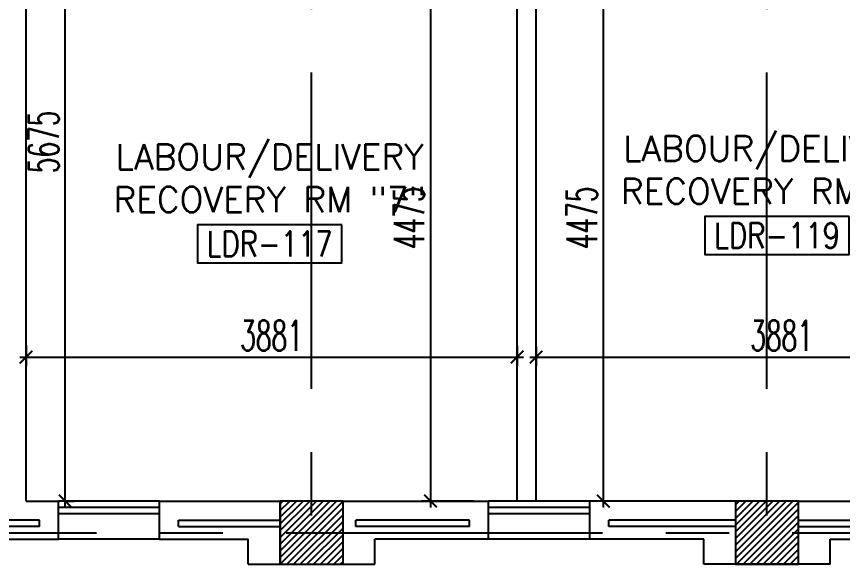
# Model space of a CAD drawing. Extents: x 275967.8 to 276060, y 57291.9 to 57371.4.
# Drawn here: x 275990.4 to 275996.93, y 57298.49 to 57302.84 of the extents above; entities that cross this region are included whole.
import ezdxf
from ezdxf.enums import TextEntityAlignment as Align

# ---------------------------------------------------------------- set-up
doc = ezdxf.new("R2010")
doc.units = 0
doc.header["$MEASUREMENT"] = 0
doc.header["$PDMODE"] = 34
doc.linetypes.add('CENTERX2', pattern=[4, 2.5, -0.5, 0.5, -0.5])
doc.layers.get('0').update_dxf_attribs({"linetype": 'CONTINUOUS'})
doc.layers.get('DEFPOINTS').update_dxf_attribs({"linetype": 'CONTINUOUS'})
for name, color, linetype in [('AXES', 11, 'CENTERX2'), ('COL', 5, 'CONTINUOUS'), ('DIM', 4, 'CONTINUOUS'), ('HAT', 8, 'CONTINUOUS'), ('INSUL', 4, 'CONTINUOUS'), ('RM-BOX', 4, 'CONTINUOUS'), ('RM-NAME', 2, 'CONTINUOUS'), ('RM-NO', 2, 'CONTINUOUS'), ('WALL', 2, 'CONTINUOUS'), ('WIN', 3, 'CONTINUOUS')]:
    doc.layers.add(name, color=color, linetype=linetype)
doc.styles.add('ROMANS', font='ROMANS.shx', dxfattribs={"width": 0.6})
doc.dimstyles.new('STANDARD in', dxfattribs={"dimtxt": 0.24, "dimasz": 0.1, "dimexe": 0.07, "dimexo": 0.05, "dimgap": 0.05, "dimtad": 1, "dimdec": 0, "dimlfac": 1000, "dimzin": 0, "dimdsep": 46, "dimtxsty": 'ROMANS', "dimblk": 'ARCHTICK', "dimcen": 0.05, "dimdle": 0.05, "dimclrd": 4, "dimclre": 4, "dimclrt": 2, "dimadec": 0, "dimazin": 0, "dimtfac": 1, "dimtdec": 0, "dimtmove": 2, "dimatfit": 3, "dimfxl": 0, "dimtolj": 1, "dimtzin": 0, "dimarcsym": 0})

# ---------------------------------------------------------------- blocks, each defined once
blk = doc.blocks.new('*X94')
at = {"color": 0}
for p, q in [((42139.2, 118294.6), (42594.3, 118749.7)), ((42139.2, 118347.7), (42541.3, 118749.7)), ((42139.2, 118400.7), (42488.3, 118749.7)), ((42139.2, 118453.7), (42435.2, 118749.7)), ((42139.2, 118506.8), (42382.2, 118749.7)), ((42139.2, 118559.8), (42329.2, 118749.7)), ((42139.2, 118612.8), (42276.1, 118749.7)), ((42139.2, 118665.9), (42223.1, 118749.7)), ((42139.2, 118718.9), (42170.1, 118749.7)), ((42147.4, 118249.7), (42639.2, 118741.6)), ((42200.4, 118249.7), (42639.2, 118688.6)), ((42253.4, 118249.7), (42639.2, 118635.5)), ((42306.5, 118249.7), (42639.2, 118582.5)), ((42359.5, 118249.7), (42639.2, 118529.5)), ((42412.5, 118249.7), (42639.2, 118476.4)), ((42465.6, 118249.7), (42639.2, 118423.4)), ((42518.6, 118249.7), (42639.2, 118370.4)), ((42571.6, 118249.7), (42639.2, 118317.3)), ((42624.7, 118249.7), (42639.2, 118264.3))]:
    blk.add_line(p, q, dxfattribs=at)
blk = doc.blocks.new('*X93')
at = {"color": 0}
for p, q in [((38539.2, 118300.9), (38988.1, 118749.7)), ((38539.2, 118353.9), (38935.1, 118749.7)), ((38539.2, 118406.9), (38882, 118749.7)), ((38539.2, 118460), (38829, 118749.7)), ((38539.2, 118513), (38776, 118749.7)), ((38539.2, 118566), (38722.9, 118749.7)), ((38539.2, 118619.1), (38669.9, 118749.7)), ((38539.2, 118672.1), (38616.9, 118749.7)), ((38539.2, 118725.1), (38563.8, 118749.7)), ((38541.1, 118249.7), (39039.2, 118747.8)), ((38594.2, 118249.7), (39039.2, 118694.8)), ((38647.2, 118249.7), (39039.2, 118641.8)), ((38700.2, 118249.7), (39039.2, 118588.7)), ((38753.3, 118249.7), (39039.2, 118535.7)), ((38806.3, 118249.7), (39039.2, 118482.7)), ((38859.3, 118249.7), (39039.2, 118429.6)), ((38912.4, 118249.7), (39039.2, 118376.6)), ((38965.4, 118249.7), (39039.2, 118323.6)), ((39018.4, 118249.7), (39039.2, 118270.5))]:
    blk.add_line(p, q, dxfattribs=at)
blk = doc.blocks.new('COL50')
at = {"layer": 'COL'}
blk.add_lwpolyline([(-250, 250), (-250, -250), (250, -250), (250, 250)], close=True, dxfattribs=at)
blk = doc.blocks.new('RM1')
at = {"layer": 'RM-BOX'}
blk.add_lwpolyline([(569.9, -200), (-569.9, -200), (-569.9, -500), (569.9, -500)], close=True, dxfattribs=at)
at = {"layer": 'RM-NAME', "style": 'ROMANS'}
for tag, p in [('ROOMNAME1', (0, 323.8)), ('ROOMNAME2', (0, 0))]:
    blk.add_attdef(tag, text='', height=200, dxfattribs=at).set_placement(p, align=Align.MIDDLE)
at = {"layer": 'RM-NO', "style": 'ROMANS', "width": 0.8}
blk.add_attdef('ROOMNO', text='', height=200, dxfattribs=at).set_placement((0, -350), align=Align.MIDDLE)
blk = doc.blocks.new('_ARCHTICK')
at = {"color": 0, "linetype": 'ByBlock', "const_width": 0.15}
blk.add_lwpolyline([(-0.5, -0.5), (0.5, 0.5)], dxfattribs=at)
blk = doc.blocks.new('*D373')
at = {"layer": 'DEFPOINTS', "color": 0, "linetype": 'ByBlock', "ltscale": 0.3}
for p in [(275990.4792, 57300.2929), (275994.3605, 57300.2929), (275994.3605, 57300.1505)]:
    blk.add_point(p, dxfattribs=at)
at = {"layer": 'DIM', "color": 4, "linetype": 'ByBlock', "lineweight": -2, "ltscale": 0.3}
for p, q in [((275990.4792, 57300.2429), (275990.4792, 57300.0805)), ((275994.3605, 57300.2429), (275994.3605, 57300.0805)), ((275990.4292, 57300.1505), (275994.4105, 57300.1505))]:
    blk.add_line(p, q, dxfattribs=at)
at = {"layer": 'DIM', "color": 4, "linetype": 'ByBlock', "lineweight": -2, "ltscale": 0.3, "xscale": 0.1, "yscale": 0.1, "zscale": 0.1, "rotation": 180}
blk.add_blockref('_ARCHTICK', (275990.4792, 57300.1505), dxfattribs=at)
at = {"layer": 'DIM', "color": 4, "linetype": 'ByBlock', "lineweight": -2, "ltscale": 0.3, "xscale": 0.1, "yscale": 0.1, "zscale": 0.1}
blk.add_blockref('_ARCHTICK', (275994.3605, 57300.1505), dxfattribs=at)
at = {"layer": 'DIM', "color": 2, "linetype": 'ByBlock', "ltscale": 0.3, "insert": (275992.4199, 57300.3205), "char_height": 0.24, "attachment_point": 5, "style": 'ROMANS'}
blk.add_mtext('\\A1;3881', dxfattribs=at)
blk = doc.blocks.new('*D372')
at = {"layer": 'DEFPOINTS', "color": 0, "linetype": 'ByBlock', "ltscale": 0.3}
for p in [(275994.5105, 57300.2809), (275998.3917, 57300.2809), (275998.3917, 57300.1505)]:
    blk.add_point(p, dxfattribs=at)
at = {"layer": 'DIM', "color": 4, "linetype": 'ByBlock', "lineweight": -2, "ltscale": 0.3}
for p, q in [((275994.5105, 57300.2309), (275994.5105, 57300.0805)), ((275998.3917, 57300.2309), (275998.3917, 57300.0805)), ((275994.4605, 57300.1505), (275998.4417, 57300.1505))]:
    blk.add_line(p, q, dxfattribs=at)
at = {"layer": 'DIM', "color": 4, "linetype": 'ByBlock', "lineweight": -2, "ltscale": 0.3, "xscale": 0.1, "yscale": 0.1, "zscale": 0.1, "rotation": 180}
blk.add_blockref('_ARCHTICK', (275994.5105, 57300.1505), dxfattribs=at)
at = {"layer": 'DIM', "color": 4, "linetype": 'ByBlock', "lineweight": -2, "ltscale": 0.3, "xscale": 0.1, "yscale": 0.1, "zscale": 0.1}
blk.add_blockref('_ARCHTICK', (275998.3917, 57300.1505), dxfattribs=at)
at = {"layer": 'DIM', "color": 2, "linetype": 'ByBlock', "ltscale": 0.3, "insert": (275996.4511, 57300.3205), "char_height": 0.24, "attachment_point": 5, "style": 'ROMANS'}
blk.add_mtext('\\A1;3881', dxfattribs=at)
blk = doc.blocks.new('*D368')
at = {"layer": 'DEFPOINTS', "color": 0, "linetype": 'ByBlock', "ltscale": 0.3}
for p in [(275990.7699, 57304.6879), (275990.789, 57304.6879), (275990.7355, 57299.0129)]:
    blk.add_point(p, dxfattribs=at)
at = {"layer": 'DIM', "color": 4, "linetype": 'ByBlock', "lineweight": -2, "ltscale": 0.3}
for p, q in [((275990.789, 57298.9629), (275990.789, 57304.7379)), ((275990.8199, 57304.6879), (275990.859, 57304.6879)), ((275990.7855, 57299.0129), (275990.859, 57299.0129))]:
    blk.add_line(p, q, dxfattribs=at)
at = {"layer": 'DIM', "color": 4, "linetype": 'ByBlock', "lineweight": -2, "ltscale": 0.3, "xscale": 0.1, "yscale": 0.1, "zscale": 0.1}
for p, rotation in [((275990.789, 57304.6879), 90), ((275990.789, 57299.0129), 270)]:
    blk.add_blockref('_ARCHTICK', p, dxfattribs=dict(at, rotation=rotation))
at = {"layer": 'DIM', "color": 2, "linetype": 'ByBlock', "ltscale": 0.3, "insert": (275990.619, 57301.8504), "char_height": 0.24, "attachment_point": 5, "rotation": 90, "style": 'ROMANS'}
blk.add_mtext('\\A1;5675', dxfattribs=at)
blk = doc.blocks.new('*D367')
at = {"layer": 'DEFPOINTS', "color": 0, "linetype": 'ByBlock', "ltscale": 0.3}
for p in [(275994.0676, 57303.4879), (275993.6759, 57299.0129), (275994.0676, 57299.0129)]:
    blk.add_point(p, dxfattribs=at)
at = {"layer": 'DIM', "color": 4, "linetype": 'ByBlock', "lineweight": -2, "ltscale": 0.3}
for p, q in [((275994.0176, 57303.4879), (275993.6059, 57303.4879)), ((275993.6759, 57303.5379), (275993.6759, 57298.9629)), ((275994.0176, 57299.0129), (275993.6059, 57299.0129))]:
    blk.add_line(p, q, dxfattribs=at)
at = {"layer": 'DIM', "color": 4, "linetype": 'ByBlock', "lineweight": -2, "ltscale": 0.3, "xscale": 0.1, "yscale": 0.1, "zscale": 0.1}
for p, rotation in [((275993.6759, 57303.4879), 90), ((275993.6759, 57299.0129), 270)]:
    blk.add_blockref('_ARCHTICK', p, dxfattribs=dict(at, rotation=rotation))
at = {"layer": 'DIM', "color": 2, "linetype": 'ByBlock', "ltscale": 0.3, "insert": (275993.5059, 57301.2504), "char_height": 0.24, "attachment_point": 5, "rotation": 90, "style": 'ROMANS'}
blk.add_mtext('\\A1;4475', dxfattribs=at)
blk = doc.blocks.new('*D362')
at = {"layer": 'DEFPOINTS', "color": 0, "linetype": 'ByBlock', "ltscale": 0.3}
for p in [(275995.0423, 57303.4879), (275995.3314, 57303.4879), (275995.6018, 57299.0129)]:
    blk.add_point(p, dxfattribs=at)
at = {"layer": 'DIM', "color": 4, "linetype": 'ByBlock', "lineweight": -2, "ltscale": 0.3}
for p, q in [((275995.2814, 57303.4879), (275994.9723, 57303.4879)), ((275995.0423, 57298.9629), (275995.0423, 57303.5379)), ((275995.5518, 57299.0129), (275994.9723, 57299.0129))]:
    blk.add_line(p, q, dxfattribs=at)
at = {"layer": 'DIM', "color": 4, "linetype": 'ByBlock', "lineweight": -2, "ltscale": 0.3, "xscale": 0.1, "yscale": 0.1, "zscale": 0.1}
for p, rotation in [((275995.0423, 57303.4879), 90), ((275995.0423, 57299.0129), 270)]:
    blk.add_blockref('_ARCHTICK', p, dxfattribs=dict(at, rotation=rotation))
at = {"layer": 'DIM', "color": 2, "linetype": 'ByBlock', "ltscale": 0.3, "insert": (275994.8723, 57301.2504), "char_height": 0.24, "attachment_point": 5, "rotation": 90, "style": 'ROMANS'}
blk.add_mtext('\\A1;4475', dxfattribs=at)

msp = doc.modelspace()

# ---------------------------------------------------------------- linework, layer by layer
at = {"layer": 'AXES'}
for p, q in [((275992.7355, 57291.8986), (275992.7355, 57370.7113)), ((275996.3355, 57291.8986), (275996.3355, 57370.7113)), ((275968.5355, 57298.7629), (276036.5755, 57298.7629)), ((275968.5355, 57298.7629), (276036.5755, 57298.7629))]:
    msp.add_line(p, q, dxfattribs=at)
at = {"layer": 'INSUL'}
for p, q in [((275990.5855, 57298.8629), (275987.6855, 57298.8629)), ((275990.5855, 57298.8129), (275990.5855, 57298.8629)), ((275991.6855, 57298.8129), (275991.6855, 57298.8629)), ((275991.6855, 57298.8629), (275992.4855, 57298.8629)), ((275993.0855, 57298.8129), (275993.0855, 57298.8629)), ((275993.9855, 57298.8629), (275993.0855, 57298.8629)), ((275993.9855, 57298.8129), (275993.9855, 57298.8629)), ((275996.0855, 57298.8629), (275995.0855, 57298.8629)), ((275995.0855, 57298.8129), (275995.0855, 57298.8629)), ((275996.5855, 57298.8629), (275997.3855, 57298.8629)), ((275990.5855, 57298.8129), (275987.6855, 57298.8129)), ((275991.6855, 57298.8129), (275992.4855, 57298.8129)), ((275993.9855, 57298.8129), (275993.0855, 57298.8129)), ((275996.0855, 57298.8129), (275995.0855, 57298.8129)), ((275996.5855, 57298.8129), (275997.3855, 57298.8129))]:
    msp.add_line(p, q, dxfattribs=at)
at = {"layer": 'WALL'}
for p, q in [((275990.4792, 57299.0129), (275990.4792, 57304.6879)), ((275990.4792, 57299.0129), (275990.4792, 57303.4879)), ((275994.3605, 57299.0129), (275994.3605, 57303.4879)), ((275994.3605, 57299.0129), (275994.3605, 57303.4879)), ((275994.5105, 57299.0129), (275994.5105, 57303.4879)), ((275994.5105, 57299.0129), (275994.5105, 57303.4879)), ((275990.4792, 57299.0129), (275990.7355, 57299.0129)), ((275990.7355, 57298.7129), (275990.7355, 57299.0129)), ((275991.5355, 57298.7129), (275991.5355, 57299.0129)), ((275991.5355, 57299.0129), (275992.4855, 57299.0129)), ((275992.9855, 57299.0129), (275994.1355, 57299.0129)), ((275994.1355, 57298.7129), (275994.1355, 57299.0129)), ((275996.0855, 57299.0129), (275994.9355, 57299.0129)), ((275994.9355, 57298.7129), (275994.9355, 57299.0129)), ((275996.5855, 57299.0129), (275997.5355, 57299.0129)), ((275987.5355, 57298.7129), (275990.7355, 57298.7129)), ((275991.5355, 57298.7129), (275992.2355, 57298.7129)), ((275992.2355, 57298.5129), (275992.2355, 57298.7129)), ((275994.1355, 57298.7129), (275993.2355, 57298.7129)), ((275993.2355, 57298.5129), (275993.2355, 57298.7129)), ((275995.8355, 57298.7129), (275994.9355, 57298.7129)), ((275995.8355, 57298.5129), (275995.8355, 57298.7129)), ((275996.8355, 57298.7129), (275997.5355, 57298.7129)), ((275996.8355, 57298.5129), (275996.8355, 57298.7129)), ((275992.2355, 57298.5129), (275993.2355, 57298.5129)), ((275996.8355, 57298.5129), (275995.8355, 57298.5129))]:
    msp.add_line(p, q, dxfattribs=at)
at = {"layer": 'WALL', "linetype": 'ByBlock', "ltscale": 0.3}
for points in [[(275992.4874, 57298.5129), (275992.9855, 57298.5129), (275992.9855, 57299.0129), (275992.4874, 57299.0129)], [(275996.0855, 57298.5129), (275996.5855, 57298.5129), (275996.5855, 57299.0129), (275996.0855, 57299.0129)]]:
    msp.add_lwpolyline(points, close=True, dxfattribs=at)
at = {"layer": 'WIN'}
for p, q in [((275991.5355, 57299.0129), (275990.7355, 57299.0129)), ((275994.9355, 57299.0129), (275994.1355, 57299.0129)), ((275991.5355, 57298.9629), (275990.7355, 57298.9629)), ((275991.5355, 57298.9129), (275990.7355, 57298.9129)), ((275994.9355, 57298.9629), (275994.1355, 57298.9629)), ((275994.9355, 57298.9129), (275994.1355, 57298.9129)), ((275991.5355, 57298.7129), (275990.7355, 57298.7129)), ((275994.9355, 57298.7129), (275994.1355, 57298.7129))]:
    msp.add_line(p, q, dxfattribs=at)

# ---------------------------------------------------------------- block references
at = {"layer": 'COL', "xscale": 0.001, "yscale": 0.001, "zscale": 0.001}
for p in [(275992.7355, 57298.7629), (275996.3355, 57298.7629)]:
    msp.add_blockref('COL50', p, dxfattribs=at)
at = {"layer": 'HAT', "xscale": 0.001, "yscale": 0.001, "zscale": 0.001}
for name in ['*X93', '*X94']:
    msp.add_blockref(name, (275953.9463, 57180.2632), dxfattribs=at)
at = {"layer": 'RM-NAME', "xscale": 0.001, "yscale": 0.001, "zscale": 0.001}
for p, values in [((275996.4152, 57301.461), {'ROOMNO': 'LDR-119', 'ROOMNAME2': 'RECOVERY RM "8"', 'ROOMNAME1': 'LABOUR/DELIVERY'}), ((275992.4048, 57301.3955), {'ROOMNO': 'LDR-117', 'ROOMNAME2': 'RECOVERY RM "7"', 'ROOMNAME1': 'LABOUR/DELIVERY'})]:
    msp.add_blockref('RM1', p, dxfattribs=at).add_auto_attribs(values)

# ---------------------------------------------------------------- dimensions: what is measured, and where the dimension line sits
at = {"layer": 'DIM', "linetype": 'ByBlock', "ltscale": 0.3}
for base, p1, p2, picture, middle in [((275990.789, 57304.6879), (275990.7355, 57299.0129), (275990.7699, 57304.6879), '*D368', (275990.619, 57301.8504)), ((275993.6759, 57299.0129), (275994.0676, 57303.4879), (275994.0676, 57299.0129), '*D367', (275993.5059, 57301.2504)), ((275995.0423, 57303.4879), (275995.6018, 57299.0129), (275995.3314, 57303.4879), '*D362', (275994.8723, 57301.2504))]:
    dim = msp.add_linear_dim(base=base, p1=p1, p2=p2, angle=90, dimstyle='STANDARD in', dxfattribs=at)
    dim.commit()
    dim.dimension.update_dxf_attribs({"geometry": picture, "text_midpoint": middle})
for base, p1, p2, picture, middle in [((275994.3605, 57300.1505), (275990.4792, 57300.2929), (275994.3605, 57300.2929), '*D373', (275992.4199, 57300.3205)), ((275998.3917, 57300.1505), (275994.5105, 57300.2809), (275998.3917, 57300.2809), '*D372', (275996.4511, 57300.3205))]:
    dim = msp.add_linear_dim(base=base, p1=p1, p2=p2, dimstyle='STANDARD in', dxfattribs=at)
    dim.commit()
    dim.dimension.update_dxf_attribs({"geometry": picture, "text_midpoint": middle})

doc.saveas('drawing.dxf')
